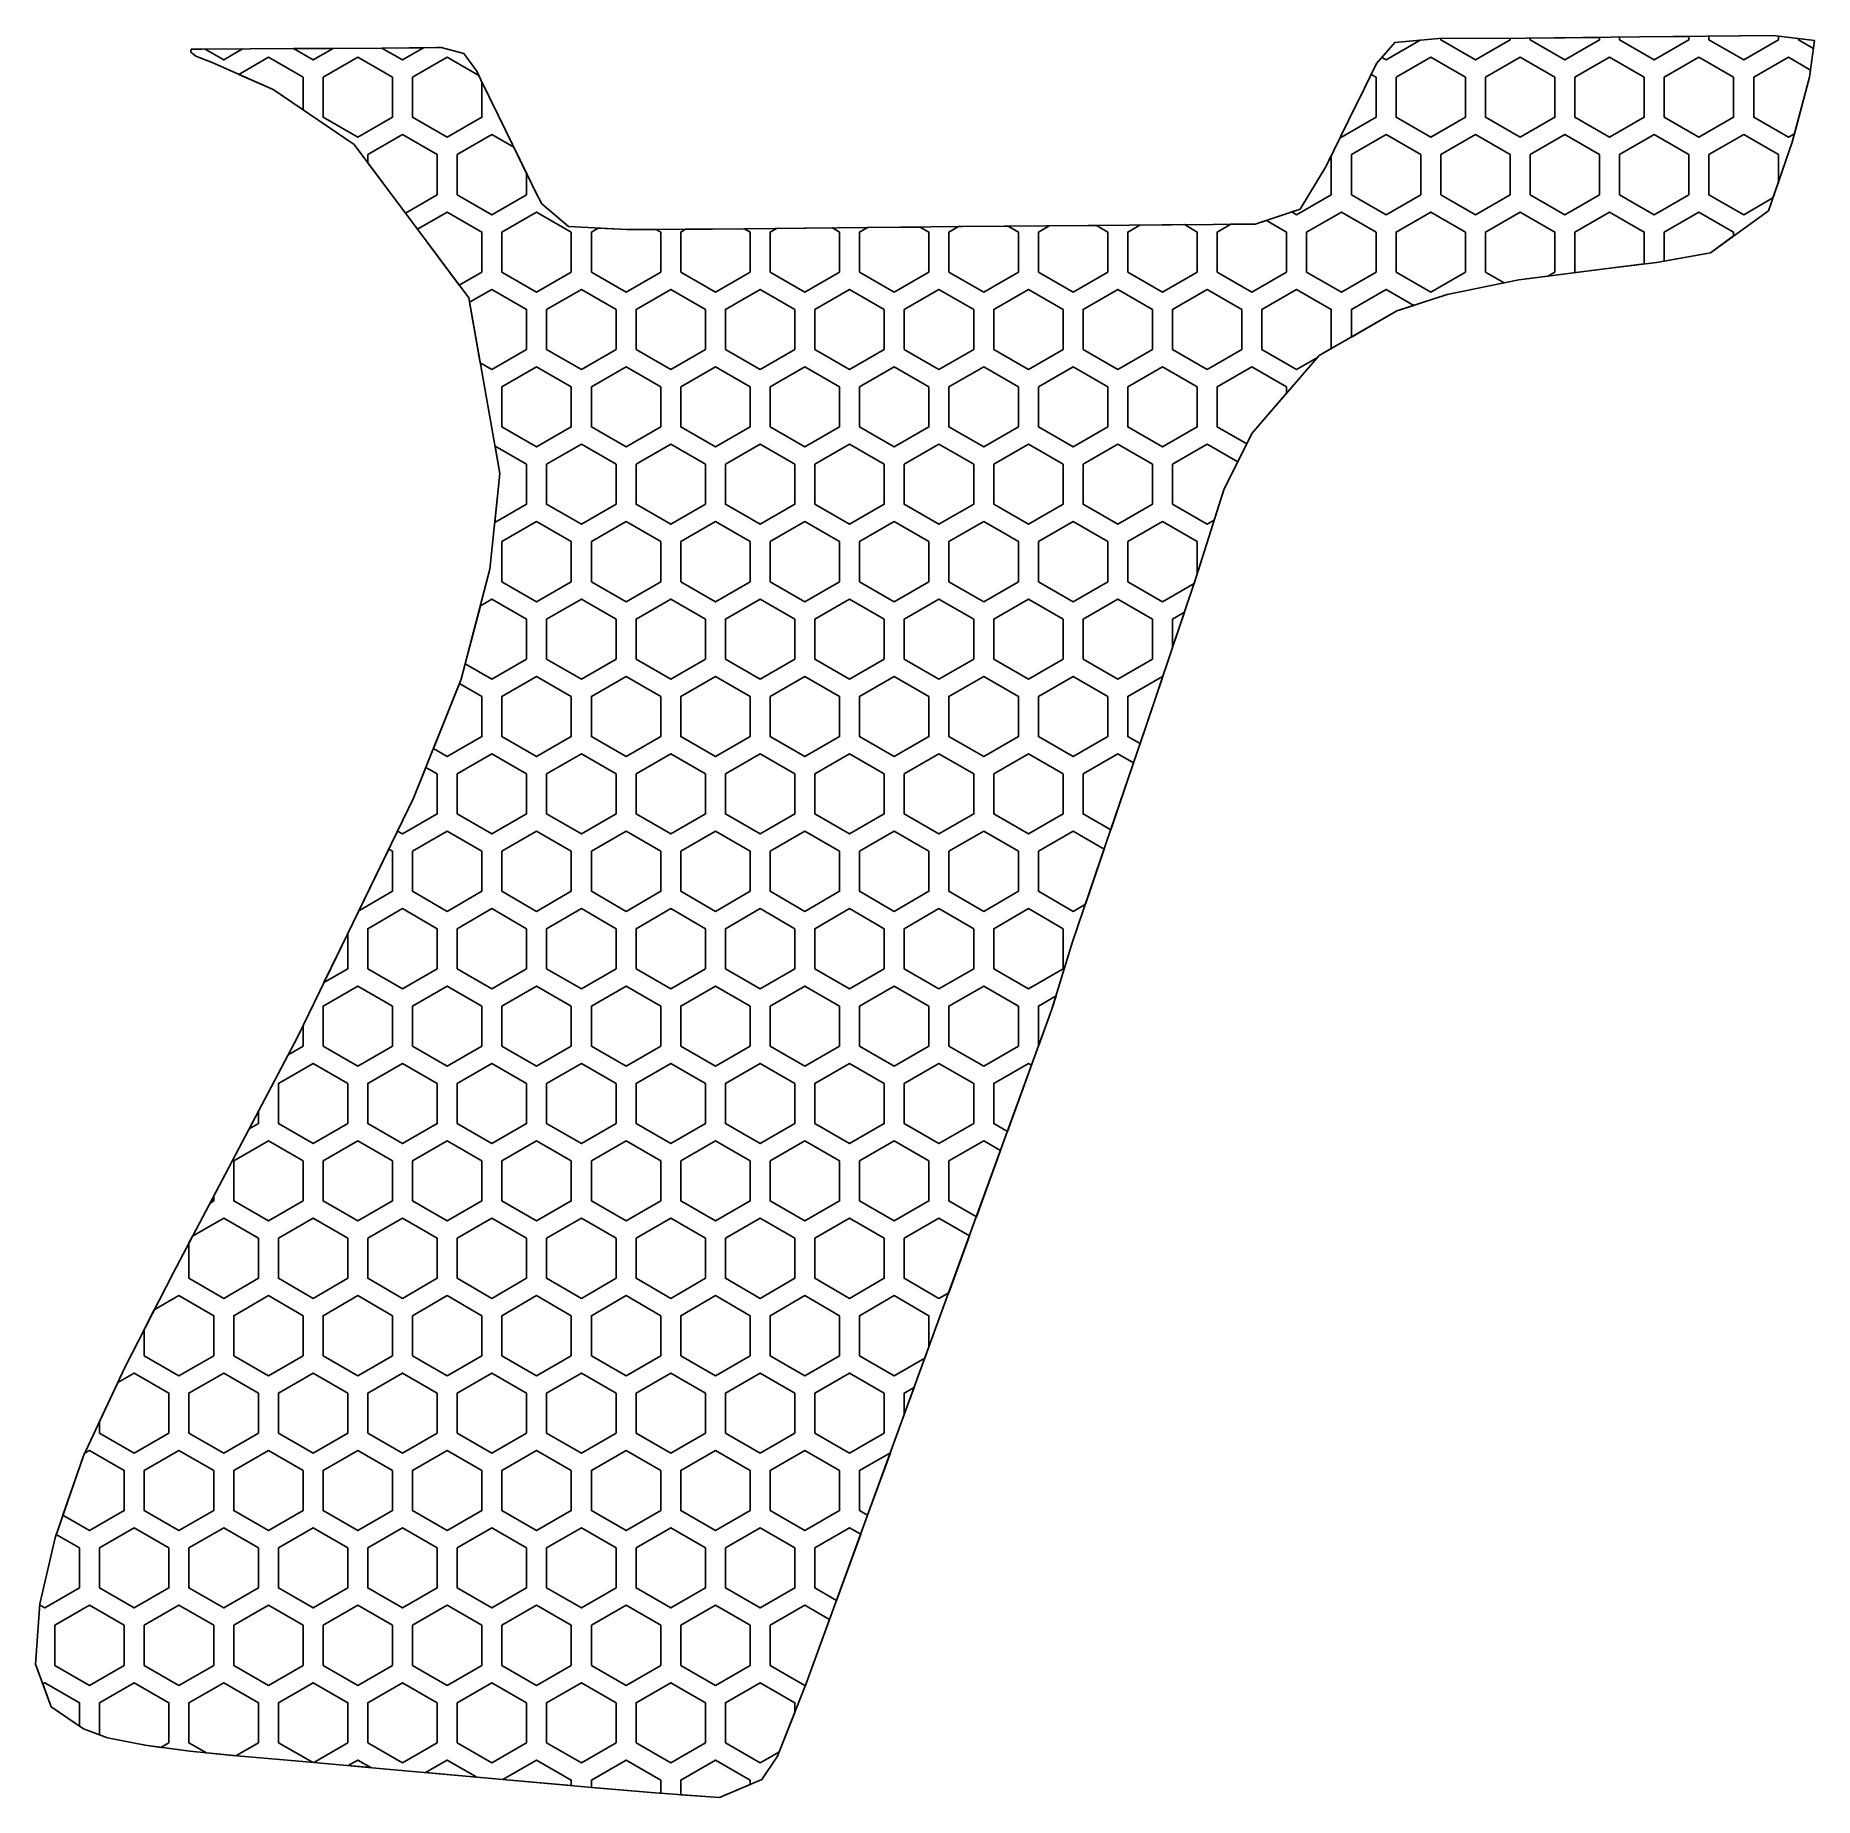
# Model space of a CAD drawing. Header units: millimetres. Extents: x 0 to 88.8, y 0 to 88.
import ezdxf

# ---------------------------------------------------------------- set-up
doc = ezdxf.new("R2010")
doc.units = ezdxf.units.MM
doc.layers.add('outline', color=3, linetype='Continuous')
doc.layers.add('pattern', color=5, linetype='Continuous')

msp = doc.modelspace()

# ---------------------------------------------------------------- linework, layer by layer
at = {"layer": 'outline'}
msp.add_lwpolyline([(7.761, 87.318), (8.314, 87.318), (10.707, 87.332), (17.294, 87.378), (20.009, 87.396), (20.25, 87.4), (21.379, 87.103), (22.026, 86.215), (22.236, 85.781), (23.096, 84.022), (24.541, 81.063), (24.959, 80.2), (25.275, 79.591), (26.615, 78.456), (29.537, 78.31), (33.795, 78.332), (46.259, 78.458), (60.888, 78.585), (63.137, 79.323), (64.434, 81.478), (65.567, 83.785), (66.356, 85.375), (66.946, 86.605), (67.857, 87.652), (70.066, 87.857), (74.404, 87.876), (80.084, 87.93), (86.751, 88), (88.814, 87.75), (88.574, 85.93), (87.709, 82.671), (86.513, 79.249), (83.621, 77.153), (80.933, 76.668), (78.348, 76.348), (74.049, 75.799), (70.474, 75.071), (67.963, 74.244), (64.082, 72.017), (60.723, 68.117), (59.326, 65.313), (57.93, 60.9), (55.449, 53.519), (53.455, 47.674), (51.778, 42.732), (50.73, 39.318), (38.481, 5.689), (37.164, 2.357), (37.047, 2.057), (36.263, 0.902), (34.145, 0), (30.933, 0.226), (27.401, 0.533), (22.602, 0.961), (17.905, 1.384), (13.347, 1.797), (10.244, 2.063), (7.697, 2.304), (5.471, 2.606), (3.593, 2.974), (2.39, 3.422), (0.781, 4.533), (0, 6.656), (0.219, 9.671), (0.974, 12.964), (2.388, 17.059), (4.457, 21.473), (6.87, 26.191), (13.088, 38.007), (18.871, 49.904), (21.253, 55.862), (22.683, 61.342), (23.183, 66.121), (21.631, 74.902), (15.899, 82.562), (11.863, 85.301), (8.814, 86.651), (8.002, 86.969), (7.757, 87.169)], close=True, dxfattribs=at)
at = {"layer": 'pattern'}
for points in [[(80.084, 87.93), (82.55, 87.956), (82.55, 87.785), (80.818, 86.785), (79.086, 87.785), (79.086, 87.92)], [(86.751, 88), (87.014, 87.968), (87.014, 87.785), (85.282, 86.785), (83.55, 87.785), (83.55, 87.966)], [(10.337, 87.33), (9.392, 86.785), (8.468, 87.319)], [(14.855, 87.361), (13.856, 86.785), (12.882, 87.347)], [(17.294, 87.378), (19.372, 87.392), (18.321, 86.785), (17.293, 87.378)], [(67.857, 87.652), (69.133, 87.77), (67.426, 86.785), (67.211, 86.909)], [(73.622, 87.873), (73.622, 87.785), (71.89, 86.785), (70.158, 87.785), (70.158, 87.857)], [(78.086, 87.911), (78.086, 87.785), (76.354, 86.785), (74.622, 87.785), (74.622, 87.878)], [(88.814, 87.75), (88.762, 87.353), (88.014, 87.785), (88.014, 87.847)], [(11.863, 85.301), (10.142, 86.063), (11.624, 86.919), (13.356, 85.919), (13.356, 84.287)], [(17.821, 85.919), (16.088, 86.919), (14.356, 85.919), (14.356, 83.919), (16.088, 82.919), (17.821, 83.919)], [(22.236, 85.781), (22.285, 85.682), (22.285, 83.919), (20.553, 82.919), (18.821, 83.919), (18.821, 85.919), (20.553, 86.919), (22.125, 86.011)], [(71.39, 85.919), (69.658, 86.919), (67.926, 85.919), (67.926, 83.919), (69.658, 82.919), (71.39, 83.919)], [(75.854, 85.919), (74.122, 86.919), (72.39, 85.919), (72.39, 83.919), (74.122, 82.919), (75.854, 83.919)], [(80.318, 85.919), (78.586, 86.919), (76.854, 85.919), (76.854, 83.919), (78.586, 82.919), (80.318, 83.919)], [(84.782, 85.919), (83.05, 86.919), (81.318, 85.919), (81.318, 83.919), (83.05, 82.919), (84.782, 83.919)], [(88.574, 85.93), (87.822, 83.096), (87.514, 82.919), (85.782, 83.919), (85.782, 85.919), (87.514, 86.919), (88.62, 86.28)], [(65.567, 83.785), (66.356, 85.375), (66.684, 86.058), (66.926, 85.919), (66.926, 83.919), (65.194, 82.919), (65.153, 82.942)], [(16.588, 81.641), (16.588, 82.053), (18.321, 83.053), (20.053, 82.053), (20.053, 80.053), (18.463, 79.135)], [(24.517, 81.112), (24.517, 80.053), (22.785, 79.053), (21.053, 80.053), (21.053, 82.053), (22.785, 83.053), (23.877, 82.422)], [(69.158, 82.053), (67.426, 83.053), (65.694, 82.053), (65.694, 80.053), (67.426, 79.053), (69.158, 80.053)], [(73.622, 82.053), (71.89, 83.053), (70.158, 82.053), (70.158, 80.053), (71.89, 79.053), (73.622, 80.053)], [(78.086, 82.053), (76.354, 83.053), (74.622, 82.053), (74.622, 80.053), (76.354, 79.053), (78.086, 80.053)], [(82.55, 82.053), (80.818, 83.053), (79.086, 82.053), (79.086, 80.053), (80.818, 79.053), (82.55, 80.053)], [(86.738, 79.893), (85.282, 79.053), (83.55, 80.053), (83.55, 82.053), (85.282, 83.053), (87.014, 82.053), (87.014, 80.683)], [(63.137, 79.323), (64.434, 81.478), (64.694, 82.007), (64.694, 80.053), (62.962, 79.053), (62.726, 79.188)], [(19.067, 78.329), (20.553, 79.187), (22.285, 78.187), (22.285, 76.187), (21.157, 75.535)], [(26.749, 78.187), (25.017, 79.187), (23.285, 78.187), (23.285, 76.187), (25.017, 75.187), (26.749, 76.187)], [(66.926, 78.187), (65.194, 79.187), (63.462, 78.187), (63.462, 76.187), (65.194, 75.187), (66.926, 76.187)], [(71.39, 78.187), (69.658, 79.187), (67.926, 78.187), (67.926, 76.187), (69.658, 75.187), (71.39, 76.187)], [(74.049, 75.799), (73.319, 75.65), (72.39, 76.187), (72.39, 78.187), (74.122, 79.187), (75.854, 78.187), (75.854, 76.187), (75.504, 75.985)], [(78.348, 76.348), (76.896, 76.162), (76.854, 76.187), (76.854, 78.187), (78.586, 79.187), (80.318, 78.187), (80.318, 76.592)], [(83.621, 77.153), (81.318, 76.737), (81.318, 78.187), (83.05, 79.187), (84.782, 78.187), (84.782, 77.994)], [(29.537, 78.31), (30.986, 78.318), (31.213, 78.187), (31.213, 76.187), (29.481, 75.187), (27.749, 76.187), (27.749, 78.187), (28.088, 78.382)], [(33.795, 78.332), (35.397, 78.348), (35.677, 78.187), (35.677, 76.187), (33.945, 75.187), (32.213, 76.187), (32.213, 78.187), (32.453, 78.325)], [(39.784, 78.393), (40.141, 78.187), (40.141, 76.187), (38.409, 75.187), (36.677, 76.187), (36.677, 78.187), (36.985, 78.364)], [(44.171, 78.437), (44.605, 78.187), (44.605, 76.187), (42.873, 75.187), (41.141, 76.187), (41.141, 78.187), (41.528, 78.41)], [(46.259, 78.458), (48.564, 78.478), (49.069, 78.187), (49.069, 76.187), (47.337, 75.187), (45.605, 76.187), (45.605, 78.187), (46.072, 78.456)], [(52.962, 78.516), (53.533, 78.187), (53.533, 76.187), (51.801, 75.187), (50.069, 76.187), (50.069, 78.187), (50.605, 78.496)], [(57.36, 78.555), (57.997, 78.187), (57.997, 76.187), (56.265, 75.187), (54.533, 76.187), (54.533, 78.187), (55.137, 78.535)], [(60.888, 78.585), (61.451, 78.77), (62.462, 78.187), (62.462, 76.187), (60.729, 75.187), (58.997, 76.187), (58.997, 78.187), (59.67, 78.575)], [(21.67, 74.677), (22.785, 75.321), (24.517, 74.321), (24.517, 72.321), (22.785, 71.321), (22.205, 71.655)], [(28.981, 74.321), (27.249, 75.321), (25.517, 74.321), (25.517, 72.321), (27.249, 71.321), (28.981, 72.321)], [(33.445, 74.321), (31.713, 75.321), (29.981, 74.321), (29.981, 72.321), (31.713, 71.321), (33.445, 72.321)], [(37.909, 74.321), (36.177, 75.321), (34.445, 74.321), (34.445, 72.321), (36.177, 71.321), (37.909, 72.321)], [(42.373, 74.321), (40.641, 75.321), (38.909, 74.321), (38.909, 72.321), (40.641, 71.321), (42.373, 72.321)], [(46.837, 74.321), (45.105, 75.321), (43.373, 74.321), (43.373, 72.321), (45.105, 71.321), (46.837, 72.321)], [(51.301, 74.321), (49.569, 75.321), (47.837, 74.321), (47.837, 72.321), (49.569, 71.321), (51.301, 72.321)], [(55.765, 74.321), (54.033, 75.321), (52.301, 74.321), (52.301, 72.321), (54.033, 71.321), (55.765, 72.321)], [(60.229, 74.321), (58.497, 75.321), (56.765, 74.321), (56.765, 72.321), (58.497, 71.321), (60.229, 72.321)], [(64.082, 72.017), (63.996, 71.918), (62.962, 71.321), (61.229, 72.321), (61.229, 74.321), (62.962, 75.321), (64.694, 74.321), (64.694, 72.368)], [(67.963, 74.244), (65.694, 72.942), (65.694, 74.321), (67.426, 75.321), (68.808, 74.522)], [(26.749, 70.454), (25.017, 71.454), (23.285, 70.454), (23.285, 68.454), (25.017, 67.454), (26.749, 68.454)], [(31.213, 70.454), (29.481, 71.454), (27.749, 70.454), (27.749, 68.454), (29.481, 67.454), (31.213, 68.454)], [(35.677, 70.454), (33.945, 71.454), (32.213, 70.454), (32.213, 68.454), (33.945, 67.454), (35.677, 68.454)], [(40.141, 70.454), (38.409, 71.454), (36.677, 70.454), (36.677, 68.454), (38.409, 67.454), (40.141, 68.454)], [(44.605, 70.454), (42.873, 71.454), (41.141, 70.454), (41.141, 68.454), (42.873, 67.454), (44.605, 68.454)], [(49.069, 70.454), (47.337, 71.454), (45.605, 70.454), (45.605, 68.454), (47.337, 67.454), (49.069, 68.454)], [(53.533, 70.454), (51.801, 71.454), (50.069, 70.454), (50.069, 68.454), (51.801, 67.454), (53.533, 68.454)], [(57.997, 70.454), (56.265, 71.454), (54.533, 70.454), (54.533, 68.454), (56.265, 67.454), (57.997, 68.454)], [(60.723, 68.117), (60.468, 67.606), (58.997, 68.454), (58.997, 70.454), (60.729, 71.454), (62.462, 70.454), (62.462, 70.136)], [(23.183, 66.121), (22.94, 67.499), (24.517, 66.588), (24.517, 64.588), (22.927, 63.671)], [(28.981, 66.588), (27.249, 67.588), (25.517, 66.588), (25.517, 64.588), (27.249, 63.588), (28.981, 64.588)], [(33.445, 66.588), (31.713, 67.588), (29.981, 66.588), (29.981, 64.588), (31.713, 63.588), (33.445, 64.588)], [(37.909, 66.588), (36.177, 67.588), (34.445, 66.588), (34.445, 64.588), (36.177, 63.588), (37.909, 64.588)], [(42.373, 66.588), (40.641, 67.588), (38.909, 66.588), (38.909, 64.588), (40.641, 63.588), (42.373, 64.588)], [(46.837, 66.588), (45.105, 67.588), (43.373, 66.588), (43.373, 64.588), (45.105, 63.588), (46.837, 64.588)], [(51.301, 66.588), (49.569, 67.588), (47.837, 66.588), (47.837, 64.588), (49.569, 63.588), (51.301, 64.588)], [(55.765, 66.588), (54.033, 67.588), (52.301, 66.588), (52.301, 64.588), (54.033, 63.588), (55.765, 64.588)], [(59.326, 65.313), (58.844, 63.788), (58.497, 63.588), (56.765, 64.588), (56.765, 66.588), (58.497, 67.588), (60.021, 66.709)], [(26.749, 62.722), (25.017, 63.722), (23.285, 62.722), (23.285, 60.722), (25.017, 59.722), (26.749, 60.722)], [(31.213, 62.722), (29.481, 63.722), (27.749, 62.722), (27.749, 60.722), (29.481, 59.722), (31.213, 60.722)], [(35.677, 62.722), (33.945, 63.722), (32.213, 62.722), (32.213, 60.722), (33.945, 59.722), (35.677, 60.722)], [(40.141, 62.722), (38.409, 63.722), (36.677, 62.722), (36.677, 60.722), (38.409, 59.722), (40.141, 60.722)], [(44.605, 62.722), (42.873, 63.722), (41.141, 62.722), (41.141, 60.722), (42.873, 59.722), (44.605, 60.722)], [(49.069, 62.722), (47.337, 63.722), (45.605, 62.722), (45.605, 60.722), (47.337, 59.722), (49.069, 60.722)], [(53.533, 62.722), (51.801, 63.722), (50.069, 62.722), (50.069, 60.722), (51.801, 59.722), (53.533, 60.722)], [(57.93, 60.9), (57.84, 60.632), (56.265, 59.722), (54.533, 60.722), (54.533, 62.722), (56.265, 63.722), (57.997, 62.722), (57.997, 61.112)], [(22.209, 59.524), (22.785, 59.856), (24.517, 58.856), (24.517, 56.856), (22.785, 55.856), (21.452, 56.626)], [(28.981, 58.856), (27.249, 59.856), (25.517, 58.856), (25.517, 56.856), (27.249, 55.856), (28.981, 56.856)], [(33.445, 58.856), (31.713, 59.856), (29.981, 58.856), (29.981, 56.856), (31.713, 55.856), (33.445, 56.856)], [(37.909, 58.856), (36.177, 59.856), (34.445, 58.856), (34.445, 56.856), (36.177, 55.856), (37.909, 56.856)], [(42.373, 58.856), (40.641, 59.856), (38.909, 58.856), (38.909, 56.856), (40.641, 55.856), (42.373, 56.856)], [(46.837, 58.856), (45.105, 59.856), (43.373, 58.856), (43.373, 56.856), (45.105, 55.856), (46.837, 56.856)], [(51.301, 58.856), (49.569, 59.856), (47.837, 58.856), (47.837, 56.856), (49.569, 55.856), (51.301, 56.856)], [(55.765, 58.856), (54.033, 59.856), (52.301, 58.856), (52.301, 56.856), (54.033, 55.856), (55.765, 56.856)], [(56.765, 57.435), (56.765, 58.856), (57.358, 59.199)], [(26.749, 54.99), (25.017, 55.99), (23.285, 54.99), (23.285, 52.99), (25.017, 51.99), (26.749, 52.99)], [(31.213, 54.99), (29.481, 55.99), (27.749, 54.99), (27.749, 52.99), (29.481, 51.99), (31.213, 52.99)], [(35.677, 54.99), (33.945, 55.99), (32.213, 54.99), (32.213, 52.99), (33.945, 51.99), (35.677, 52.99)], [(40.141, 54.99), (38.409, 55.99), (36.677, 54.99), (36.677, 52.99), (38.409, 51.99), (40.141, 52.99)], [(44.605, 54.99), (42.873, 55.99), (41.141, 54.99), (41.141, 52.99), (42.873, 51.99), (44.605, 52.99)], [(49.069, 54.99), (47.337, 55.99), (45.605, 54.99), (45.605, 52.99), (47.337, 51.99), (49.069, 52.99)], [(53.533, 54.99), (51.801, 55.99), (50.069, 54.99), (50.069, 52.99), (51.801, 51.99), (53.533, 52.99)], [(55.449, 53.519), (55.147, 52.636), (54.533, 52.99), (54.533, 54.99), (56.265, 55.99), (56.277, 55.983)], [(21.163, 55.638), (22.285, 54.99), (22.285, 52.99), (20.553, 51.99), (19.864, 52.388)], [(24.517, 51.124), (22.785, 52.124), (21.053, 51.124), (21.053, 49.124), (22.785, 48.124), (24.517, 49.124)], [(28.981, 51.124), (27.249, 52.124), (25.517, 51.124), (25.517, 49.124), (27.249, 48.124), (28.981, 49.124)], [(33.445, 51.124), (31.713, 52.124), (29.981, 51.124), (29.981, 49.124), (31.713, 48.124), (33.445, 49.124)], [(37.909, 51.124), (36.177, 52.124), (34.445, 51.124), (34.445, 49.124), (36.177, 48.124), (37.909, 49.124)], [(42.373, 51.124), (40.641, 52.124), (38.909, 51.124), (38.909, 49.124), (40.641, 48.124), (42.373, 49.124)], [(46.837, 51.124), (45.105, 52.124), (43.373, 51.124), (43.373, 49.124), (45.105, 48.124), (46.837, 49.124)], [(51.301, 51.124), (49.569, 52.124), (47.837, 51.124), (47.837, 49.124), (49.569, 48.124), (51.301, 49.124)], [(53.678, 48.329), (52.301, 49.124), (52.301, 51.124), (54.033, 52.124), (54.818, 51.671)], [(18.871, 49.904), (19.489, 51.45), (20.053, 51.124), (20.053, 49.124), (18.321, 48.124), (18.075, 48.266)], [(22.285, 47.258), (20.553, 48.258), (18.821, 47.258), (18.821, 45.258), (20.553, 44.258), (22.285, 45.258)], [(26.749, 47.258), (25.017, 48.258), (23.285, 47.258), (23.285, 45.258), (25.017, 44.258), (26.749, 45.258)], [(31.213, 47.258), (29.481, 48.258), (27.749, 47.258), (27.749, 45.258), (29.481, 44.258), (31.213, 45.258)], [(35.677, 47.258), (33.945, 48.258), (32.213, 47.258), (32.213, 45.258), (33.945, 44.258), (35.677, 45.258)], [(40.141, 47.258), (38.409, 48.258), (36.677, 47.258), (36.677, 45.258), (38.409, 44.258), (40.141, 45.258)], [(44.605, 47.258), (42.873, 48.258), (41.141, 47.258), (41.141, 45.258), (42.873, 44.258), (44.605, 45.258)], [(49.069, 47.258), (47.337, 48.258), (45.605, 47.258), (45.605, 45.258), (47.337, 44.258), (49.069, 45.258)], [(52.416, 44.613), (51.801, 44.258), (50.069, 45.258), (50.069, 47.258), (51.801, 48.258), (53.35, 47.364)], [(17.637, 47.364), (17.821, 47.258), (17.821, 45.258), (16.142, 44.289)], [(20.053, 43.392), (18.321, 44.392), (16.588, 43.392), (16.588, 41.392), (18.321, 40.392), (20.053, 41.392)], [(24.517, 43.392), (22.785, 44.392), (21.053, 43.392), (21.053, 41.392), (22.785, 40.392), (24.517, 41.392)], [(28.981, 43.392), (27.249, 44.392), (25.517, 43.392), (25.517, 41.392), (27.249, 40.392), (28.981, 41.392)], [(33.445, 43.392), (31.713, 44.392), (29.981, 43.392), (29.981, 41.392), (31.713, 40.392), (33.445, 41.392)], [(37.909, 43.392), (36.177, 44.392), (34.445, 43.392), (34.445, 41.392), (36.177, 40.392), (37.909, 41.392)], [(42.373, 43.392), (40.641, 44.392), (38.909, 43.392), (38.909, 41.392), (40.641, 40.392), (42.373, 41.392)], [(46.837, 43.392), (45.105, 44.392), (43.373, 43.392), (43.373, 41.392), (45.105, 40.392), (46.837, 41.392)], [(51.301, 43.392), (49.569, 44.392), (47.837, 43.392), (47.837, 41.392), (49.569, 40.392), (51.301, 41.392)], [(15.588, 43.151), (15.588, 41.392), (14.4, 40.706)], [(17.821, 39.526), (16.088, 40.526), (14.356, 39.526), (14.356, 37.526), (16.088, 36.526), (17.821, 37.526)], [(22.285, 39.526), (20.553, 40.526), (18.821, 39.526), (18.821, 37.526), (20.553, 36.526), (22.285, 37.526)], [(26.749, 39.526), (25.017, 40.526), (23.285, 39.526), (23.285, 37.526), (25.017, 36.526), (26.749, 37.526)], [(31.213, 39.526), (29.481, 40.526), (27.749, 39.526), (27.749, 37.526), (29.481, 36.526), (31.213, 37.526)], [(35.677, 39.526), (33.945, 40.526), (32.213, 39.526), (32.213, 37.526), (33.945, 36.526), (35.677, 37.526)], [(40.141, 39.526), (38.409, 40.526), (36.677, 39.526), (36.677, 37.526), (38.409, 36.526), (40.141, 37.526)], [(44.605, 39.526), (42.873, 40.526), (41.141, 39.526), (41.141, 37.526), (42.873, 36.526), (44.605, 37.526)], [(49.069, 39.526), (47.337, 40.526), (45.605, 39.526), (45.605, 37.526), (47.337, 36.526), (49.069, 37.526)], [(50.73, 39.318), (50.075, 37.523), (50.069, 37.526), (50.069, 39.526), (50.949, 40.034)], [(13.088, 38.007), (13.356, 38.559), (13.356, 37.526), (12.607, 37.094)], [(15.588, 35.66), (13.856, 36.66), (12.124, 35.66), (12.124, 33.66), (13.856, 32.66), (15.588, 33.66)], [(20.053, 35.66), (18.321, 36.66), (16.588, 35.66), (16.588, 33.66), (18.321, 32.66), (20.053, 33.66)], [(24.517, 35.66), (22.785, 36.66), (21.053, 35.66), (21.053, 33.66), (22.785, 32.66), (24.517, 33.66)], [(28.981, 35.66), (27.249, 36.66), (25.517, 35.66), (25.517, 33.66), (27.249, 32.66), (28.981, 33.66)], [(33.445, 35.66), (31.713, 36.66), (29.981, 35.66), (29.981, 33.66), (31.713, 32.66), (33.445, 33.66)], [(37.909, 35.66), (36.177, 36.66), (34.445, 35.66), (34.445, 33.66), (36.177, 32.66), (37.909, 33.66)], [(42.373, 35.66), (40.641, 36.66), (38.909, 35.66), (38.909, 33.66), (40.641, 32.66), (42.373, 33.66)], [(46.837, 35.66), (45.105, 36.66), (43.373, 35.66), (43.373, 33.66), (45.105, 32.66), (46.837, 33.66)], [(48.524, 33.264), (47.837, 33.66), (47.837, 35.66), (49.569, 36.66), (49.728, 36.569)], [(11.124, 34.276), (11.124, 33.66), (10.659, 33.392)], [(13.356, 31.794), (11.624, 32.794), (9.892, 31.794), (9.892, 29.794), (11.624, 28.794), (13.356, 29.794)], [(17.821, 31.794), (16.088, 32.794), (14.356, 31.794), (14.356, 29.794), (16.088, 28.794), (17.821, 29.794)], [(22.285, 31.794), (20.553, 32.794), (18.821, 31.794), (18.821, 29.794), (20.553, 28.794), (22.285, 29.794)], [(26.749, 31.794), (25.017, 32.794), (23.285, 31.794), (23.285, 29.794), (25.017, 28.794), (26.749, 29.794)], [(31.213, 31.794), (29.481, 32.794), (27.749, 31.794), (27.749, 29.794), (29.481, 28.794), (31.213, 29.794)], [(35.677, 31.794), (33.945, 32.794), (32.213, 31.794), (32.213, 29.794), (33.945, 28.794), (35.677, 29.794)], [(40.141, 31.794), (38.409, 32.794), (36.677, 31.794), (36.677, 29.794), (38.409, 28.794), (40.141, 29.794)], [(44.605, 31.794), (42.873, 32.794), (41.141, 31.794), (41.141, 29.794), (42.873, 28.794), (44.605, 29.794)], [(46.973, 29.005), (45.605, 29.794), (45.605, 31.794), (47.337, 32.794), (48.177, 32.31)], [(8.892, 30.034), (8.892, 29.794), (8.711, 29.69)], [(7.838, 28.031), (9.392, 28.928), (11.124, 27.928), (11.124, 25.928), (9.392, 24.928), (7.66, 25.928), (7.66, 27.693)], [(15.588, 27.928), (13.856, 28.928), (12.124, 27.928), (12.124, 25.928), (13.856, 24.928), (15.588, 25.928)], [(20.053, 27.928), (18.321, 28.928), (16.588, 27.928), (16.588, 25.928), (18.321, 24.928), (20.053, 25.928)], [(24.517, 27.928), (22.785, 28.928), (21.053, 27.928), (21.053, 25.928), (22.785, 24.928), (24.517, 25.928)], [(28.981, 27.928), (27.249, 28.928), (25.517, 27.928), (25.517, 25.928), (27.249, 24.928), (28.981, 25.928)], [(33.445, 27.928), (31.713, 28.928), (29.981, 27.928), (29.981, 25.928), (31.713, 24.928), (33.445, 25.928)], [(37.909, 27.928), (36.177, 28.928), (34.445, 27.928), (34.445, 25.928), (36.177, 24.928), (37.909, 25.928)], [(42.373, 27.928), (40.641, 28.928), (38.909, 27.928), (38.909, 25.928), (40.641, 24.928), (42.373, 25.928)], [(45.59, 25.208), (45.105, 24.928), (43.373, 25.928), (43.373, 27.928), (45.105, 28.928), (46.625, 28.05)], [(5.929, 24.352), (7.16, 25.062), (8.892, 24.062), (8.892, 22.062), (7.16, 21.062), (5.428, 22.062), (5.428, 23.371)], [(13.356, 24.062), (11.624, 25.062), (9.892, 24.062), (9.892, 22.062), (11.624, 21.062), (13.356, 22.062)], [(17.821, 24.062), (16.088, 25.062), (14.356, 24.062), (14.356, 22.062), (16.088, 21.062), (17.821, 22.062)], [(22.285, 24.062), (20.553, 25.062), (18.821, 24.062), (18.821, 22.062), (20.553, 21.062), (22.285, 22.062)], [(26.749, 24.062), (25.017, 25.062), (23.285, 24.062), (23.285, 22.062), (25.017, 21.062), (26.749, 22.062)], [(31.213, 24.062), (29.481, 25.062), (27.749, 24.062), (27.749, 22.062), (29.481, 21.062), (31.213, 22.062)], [(35.677, 24.062), (33.945, 25.062), (32.213, 24.062), (32.213, 22.062), (33.945, 21.062), (35.677, 22.062)], [(40.141, 24.062), (38.409, 25.062), (36.677, 24.062), (36.677, 22.062), (38.409, 21.062), (40.141, 22.062)], [(44.402, 21.945), (42.873, 21.062), (41.141, 22.062), (41.141, 24.062), (42.873, 25.062), (44.605, 24.062), (44.605, 22.504)], [(4.105, 20.721), (4.928, 21.196), (6.66, 20.196), (6.66, 18.196), (4.928, 17.196), (3.196, 18.196), (3.196, 18.782)], [(11.124, 20.196), (9.392, 21.196), (7.66, 20.196), (7.66, 18.196), (9.392, 17.196), (11.124, 18.196)], [(15.588, 20.196), (13.856, 21.196), (12.124, 20.196), (12.124, 18.196), (13.856, 17.196), (15.588, 18.196)], [(20.053, 20.196), (18.321, 21.196), (16.588, 20.196), (16.588, 18.196), (18.321, 17.196), (20.053, 18.196)], [(24.517, 20.196), (22.785, 21.196), (21.053, 20.196), (21.053, 18.196), (22.785, 17.196), (24.517, 18.196)], [(28.981, 20.196), (27.249, 21.196), (25.517, 20.196), (25.517, 18.196), (27.249, 17.196), (28.981, 18.196)], [(33.445, 20.196), (31.713, 21.196), (29.981, 20.196), (29.981, 18.196), (31.713, 17.196), (33.445, 18.196)], [(37.909, 20.196), (36.177, 21.196), (34.445, 20.196), (34.445, 18.196), (36.177, 17.196), (37.909, 18.196)], [(42.373, 20.196), (40.641, 21.196), (38.909, 20.196), (38.909, 18.196), (40.641, 17.196), (42.373, 18.196)], [(43.373, 19.121), (43.373, 20.196), (43.869, 20.482)], [(2.388, 17.059), (2.448, 17.187), (2.696, 17.33), (4.428, 16.33), (4.428, 14.33), (2.696, 13.33), (1.366, 14.098)], [(8.892, 16.33), (7.16, 17.33), (5.428, 16.33), (5.428, 14.33), (7.16, 13.33), (8.892, 14.33)], [(13.356, 16.33), (11.624, 17.33), (9.892, 16.33), (9.892, 14.33), (11.624, 13.33), (13.356, 14.33)], [(17.821, 16.33), (16.088, 17.33), (14.356, 16.33), (14.356, 14.33), (16.088, 13.33), (17.821, 14.33)], [(22.285, 16.33), (20.553, 17.33), (18.821, 16.33), (18.821, 14.33), (20.553, 13.33), (22.285, 14.33)], [(26.749, 16.33), (25.017, 17.33), (23.285, 16.33), (23.285, 14.33), (25.017, 13.33), (26.749, 14.33)], [(31.213, 16.33), (29.481, 17.33), (27.749, 16.33), (27.749, 14.33), (29.481, 13.33), (31.213, 14.33)], [(35.677, 16.33), (33.945, 17.33), (32.213, 16.33), (32.213, 14.33), (33.945, 13.33), (35.677, 14.33)], [(40.141, 16.33), (38.409, 17.33), (36.677, 16.33), (36.677, 14.33), (38.409, 13.33), (40.141, 14.33)], [(41.544, 14.098), (41.141, 14.33), (41.141, 16.33), (42.68, 17.219)], [(6.66, 12.464), (4.928, 13.464), (3.196, 12.464), (3.196, 10.464), (4.928, 9.464), (6.66, 10.464)], [(11.124, 12.464), (9.392, 13.464), (7.66, 12.464), (7.66, 10.464), (9.392, 9.464), (11.124, 10.464)], [(15.588, 12.464), (13.856, 13.464), (12.124, 12.464), (12.124, 10.464), (13.856, 9.464), (15.588, 10.464)], [(20.053, 12.464), (18.321, 13.464), (16.588, 12.464), (16.588, 10.464), (18.321, 9.464), (20.053, 10.464)], [(24.517, 12.464), (22.785, 13.464), (21.053, 12.464), (21.053, 10.464), (22.785, 9.464), (24.517, 10.464)], [(28.981, 12.464), (27.249, 13.464), (25.517, 12.464), (25.517, 10.464), (27.249, 9.464), (28.981, 10.464)], [(33.445, 12.464), (31.713, 13.464), (29.981, 12.464), (29.981, 10.464), (31.713, 9.464), (33.445, 10.464)], [(37.909, 12.464), (36.177, 13.464), (34.445, 12.464), (34.445, 10.464), (36.177, 9.464), (37.909, 10.464)], [(39.992, 9.839), (38.909, 10.464), (38.909, 12.464), (40.641, 13.464), (41.196, 13.144)], [(0.219, 9.671), (0.974, 12.964), (1.033, 13.136), (2.196, 12.464), (2.196, 10.464), (0.464, 9.464), (0.214, 9.608)], [(4.428, 8.598), (2.696, 9.598), (0.964, 8.598), (0.964, 6.598), (2.696, 5.598), (4.428, 6.598)], [(8.892, 8.598), (7.16, 9.598), (5.428, 8.598), (5.428, 6.598), (7.16, 5.598), (8.892, 6.598)], [(13.356, 8.598), (11.624, 9.598), (9.892, 8.598), (9.892, 6.598), (11.624, 5.598), (13.356, 6.598)], [(17.821, 8.598), (16.088, 9.598), (14.356, 8.598), (14.356, 6.598), (16.088, 5.598), (17.821, 6.598)], [(22.285, 8.598), (20.553, 9.598), (18.821, 8.598), (18.821, 6.598), (20.553, 5.598), (22.285, 6.598)], [(26.749, 8.598), (25.017, 9.598), (23.285, 8.598), (23.285, 6.598), (25.017, 5.598), (26.749, 6.598)], [(31.213, 8.598), (29.481, 9.598), (27.749, 8.598), (27.749, 6.598), (29.481, 5.598), (31.213, 6.598)], [(35.677, 8.598), (33.945, 9.598), (32.213, 8.598), (32.213, 6.598), (33.945, 5.598), (35.677, 6.598)], [(38.481, 5.689), (38.456, 5.625), (38.409, 5.598), (36.677, 6.598), (36.677, 8.598), (38.409, 9.598), (39.645, 8.885)], [(0.781, 4.533), (0.362, 5.673), (0.464, 5.732), (2.196, 4.732), (2.196, 3.556)], [(5.471, 2.606), (3.593, 2.974), (3.196, 3.122), (3.196, 4.732), (4.928, 5.732), (6.66, 4.732), (6.66, 2.732), (6.257, 2.499)], [(8.539, 2.225), (7.66, 2.732), (7.66, 4.732), (9.392, 5.732), (11.124, 4.732), (11.124, 2.732), (10.005, 2.086)], [(13.818, 1.754), (12.124, 2.732), (12.124, 4.732), (13.856, 5.732), (15.588, 4.732), (15.588, 2.732), (13.885, 1.748)], [(20.053, 4.732), (18.321, 5.732), (16.588, 4.732), (16.588, 2.732), (18.321, 1.732), (20.053, 2.732)], [(24.517, 4.732), (22.785, 5.732), (21.053, 4.732), (21.053, 2.732), (22.785, 1.732), (24.517, 2.732)], [(28.981, 4.732), (27.249, 5.732), (25.517, 4.732), (25.517, 2.732), (27.249, 1.732), (28.981, 2.732)], [(33.445, 4.732), (31.713, 5.732), (29.981, 4.732), (29.981, 2.732), (31.713, 1.732), (33.445, 2.732)], [(37.164, 2.357), (37.136, 2.286), (36.177, 1.732), (34.445, 2.732), (34.445, 4.732), (36.177, 5.732), (37.909, 4.732), (37.909, 4.242)], [(15.613, 1.592), (16.088, 1.866), (16.74, 1.49)], [(19.473, 1.243), (20.553, 1.866), (22.032, 1.012)], [(23.335, 0.895), (25.017, 1.866), (26.749, 0.866), (26.749, 0.591)], [(30.933, 0.226), (27.749, 0.502), (27.749, 0.866), (29.481, 1.866), (31.213, 0.866), (31.213, 0.206)], [(34.145, 0), (32.213, 0.136), (32.213, 0.866), (33.945, 1.866), (35.677, 0.866), (35.677, 0.652)]]:
    msp.add_lwpolyline(points, close=True, dxfattribs=at)

doc.saveas('drawing.dxf')
